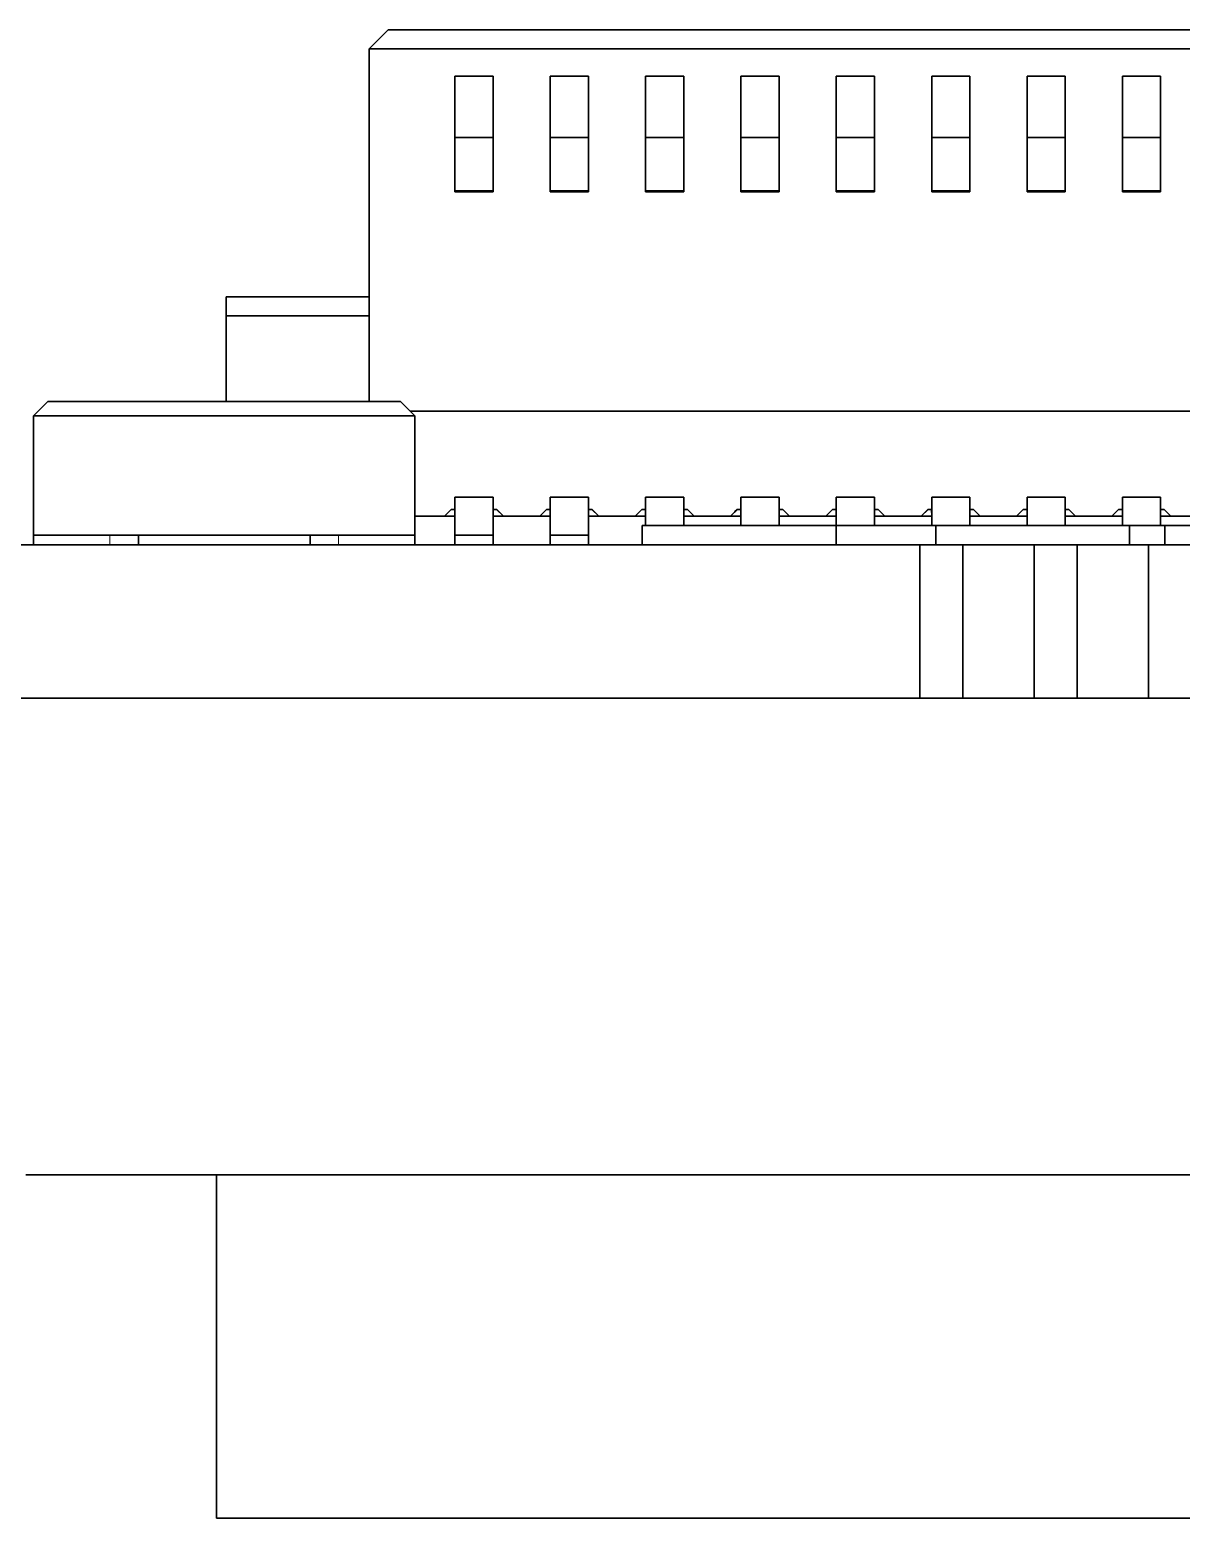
# Model space of a CAD drawing. Extents: x 537 to 786, y 346 to 499.
# Drawn here: x 588.57 to 594.61, y 363.85 to 371.65 of the extents above; entities that cross this region are included whole.
import ezdxf

# ---------------------------------------------------------------- set-up
doc = ezdxf.new("R2010")
doc.units = 0

msp = doc.modelspace()

# ---------------------------------------------------------------- linework, layer by layer
at = {"color": 7, "lineweight": 35, "ltscale": 0.003535}
msp.add_line((590.3467, 371.5513), (590.4467, 371.6513), dxfattribs=at)
msp.add_line((590.3467, 371.5513), (590.4467, 371.6513), dxfattribs=at)
at = {"color": 7, "lineweight": 35, "ltscale": 0.235001}
msp.add_line((599.8467, 371.6513), (590.4467, 371.6513), dxfattribs=at)
msp.add_line((599.8467, 371.6513), (590.4467, 371.6513), dxfattribs=at)
at = {"color": 7, "lineweight": 35, "ltscale": 0.04625}
msp.add_line((590.3467, 371.5513), (590.3467, 369.7013), dxfattribs=at)
msp.add_line((590.3467, 371.5513), (590.3467, 369.7013), dxfattribs=at)
at = {"color": 7, "lineweight": 35, "ltscale": 0.0325}
for p, q in [((590.3467, 370.2513), (590.3467, 371.5513)), ((590.3467, 371.5513), (590.3467, 370.2513)), ((590.3467, 371.5513), (590.3467, 370.2513))]:
    msp.add_line(p, q, dxfattribs=at)
at = {"color": 7, "lineweight": 35, "ltscale": 0.239999}
msp.add_line((590.3467, 371.5513), (599.9467, 371.5513), dxfattribs=at)
msp.add_line((590.3467, 371.5513), (599.9467, 371.5513), dxfattribs=at)
at = {"color": 7, "lineweight": 35, "ltscale": 0.008055}
for p, q in [((590.7968, 371.0862), (590.7968, 371.4084)), ((590.7968, 371.0862), (590.7968, 371.4084)), ((590.9967, 371.0862), (590.9967, 371.4084)), ((590.9967, 371.0862), (590.9967, 371.4084)), ((591.2968, 371.0862), (591.2968, 371.4084)), ((591.2968, 371.0862), (591.2968, 371.4084)), ((591.4967, 371.0862), (591.4967, 371.4084)), ((591.4967, 371.0862), (591.4967, 371.4084)), ((591.7968, 371.0862), (591.7968, 371.4084)), ((591.7968, 371.0862), (591.7968, 371.4084)), ((591.9967, 371.0862), (591.9967, 371.4084)), ((591.9967, 371.0862), (591.9967, 371.4084)), ((592.2968, 371.0862), (592.2968, 371.4084)), ((592.2968, 371.0862), (592.2968, 371.4084)), ((592.4967, 371.0862), (592.4967, 371.4084)), ((592.4967, 371.0862), (592.4967, 371.4084)), ((592.7968, 371.0862), (592.7968, 371.4084)), ((592.7968, 371.0862), (592.7968, 371.4084)), ((592.9967, 371.0862), (592.9967, 371.4084)), ((592.9967, 371.0862), (592.9967, 371.4084)), ((593.2968, 371.0862), (593.2968, 371.4084)), ((593.2968, 371.0862), (593.2968, 371.4084)), ((593.4967, 371.0862), (593.4967, 371.4084)), ((593.4967, 371.0862), (593.4967, 371.4084)), ((593.7968, 371.0862), (593.7968, 371.4084)), ((593.7968, 371.0862), (593.7968, 371.4084)), ((593.9967, 371.0862), (593.9967, 371.4084)), ((593.9967, 371.0862), (593.9967, 371.4084)), ((594.2968, 371.0862), (594.2968, 371.4084)), ((594.2968, 371.0862), (594.2968, 371.4084)), ((594.4967, 371.0862), (594.4967, 371.4084)), ((594.4967, 371.0862), (594.4967, 371.4084))]:
    msp.add_line(p, q, dxfattribs=at)
at = {"color": 7, "lineweight": 35, "ltscale": 0.004999}
for p, q in [((590.9967, 371.4084), (590.7968, 371.4084)), ((590.9967, 371.4084), (590.7968, 371.4084)), ((591.4967, 371.4084), (591.2968, 371.4084)), ((591.4967, 371.4084), (591.2968, 371.4084)), ((591.9967, 371.4084), (591.7968, 371.4084)), ((591.9967, 371.4084), (591.7968, 371.4084)), ((592.4967, 371.4084), (592.2968, 371.4084)), ((592.4967, 371.4084), (592.2968, 371.4084)), ((592.9967, 371.4084), (592.7968, 371.4084)), ((592.9967, 371.4084), (592.7968, 371.4084)), ((593.4967, 371.4084), (593.2968, 371.4084)), ((593.4967, 371.4084), (593.2968, 371.4084)), ((593.9967, 371.4084), (593.7968, 371.4084)), ((593.9967, 371.4084), (593.7968, 371.4084)), ((594.4967, 371.4084), (594.2968, 371.4084)), ((594.4967, 371.4084), (594.2968, 371.4084)), ((590.7968, 371.0862), (590.9967, 371.0862)), ((590.7968, 371.0862), (590.9967, 371.0862)), ((591.2968, 371.0862), (591.4967, 371.0862)), ((591.2968, 371.0862), (591.4967, 371.0862)), ((591.7968, 371.0862), (591.9967, 371.0862)), ((591.7968, 371.0862), (591.9967, 371.0862)), ((592.2968, 371.0862), (592.4967, 371.0862)), ((592.2968, 371.0862), (592.4967, 371.0862)), ((592.7968, 371.0862), (592.9967, 371.0862)), ((592.7968, 371.0862), (592.9967, 371.0862)), ((593.2968, 371.0862), (593.4967, 371.0862)), ((593.2968, 371.0862), (593.4967, 371.0862)), ((593.7968, 371.0862), (593.9967, 371.0862)), ((593.7968, 371.0862), (593.9967, 371.0862)), ((594.2968, 371.0862), (594.4967, 371.0862)), ((594.2968, 371.0862), (594.4967, 371.0862)), ((590.9967, 370.8068), (590.7968, 370.8068)), ((590.7968, 370.8068), (590.9967, 370.8068)), ((590.7968, 370.8067), (590.9967, 370.8067)), ((590.7968, 370.8013), (590.9967, 370.8013)), ((590.7968, 370.8013), (590.9967, 370.8013)), ((591.4967, 370.8068), (591.2968, 370.8068)), ((591.2968, 370.8068), (591.4967, 370.8068)), ((591.2968, 370.8067), (591.4967, 370.8067)), ((591.2968, 370.8013), (591.4967, 370.8013)), ((591.2968, 370.8013), (591.4967, 370.8013)), ((591.9967, 370.8068), (591.7968, 370.8068)), ((591.7968, 370.8068), (591.9967, 370.8068)), ((591.7968, 370.8067), (591.9967, 370.8067)), ((591.7968, 370.8013), (591.9967, 370.8013)), ((591.7968, 370.8013), (591.9967, 370.8013)), ((592.4967, 370.8068), (592.2968, 370.8068)), ((592.2968, 370.8068), (592.4967, 370.8068)), ((592.2968, 370.8067), (592.4967, 370.8067)), ((592.2968, 370.8013), (592.4967, 370.8013)), ((592.2968, 370.8013), (592.4967, 370.8013)), ((592.9967, 370.8068), (592.7968, 370.8068)), ((592.7968, 370.8068), (592.9967, 370.8068)), ((592.7968, 370.8067), (592.9967, 370.8067)), ((592.7968, 370.8013), (592.9967, 370.8013)), ((592.7968, 370.8013), (592.9967, 370.8013)), ((593.4967, 370.8068), (593.2968, 370.8068)), ((593.2968, 370.8068), (593.4967, 370.8068)), ((593.2968, 370.8067), (593.4967, 370.8067)), ((593.2968, 370.8013), (593.4967, 370.8013)), ((593.2968, 370.8013), (593.4967, 370.8013)), ((593.7968, 370.8068), (593.9967, 370.8068)), ((593.9967, 370.8068), (593.7968, 370.8068)), ((593.7968, 370.8067), (593.9967, 370.8067)), ((593.7968, 370.8013), (593.9967, 370.8013)), ((593.7968, 370.8013), (593.9967, 370.8013)), ((594.2968, 370.8068), (594.4967, 370.8068)), ((594.4967, 370.8068), (594.2968, 370.8068)), ((594.2968, 370.8067), (594.4967, 370.8067)), ((594.2968, 370.8013), (594.4967, 370.8013)), ((594.2968, 370.8013), (594.4967, 370.8013)), ((590.7968, 369.2013), (590.9967, 369.2013)), ((590.7968, 369.2013), (590.9967, 369.2013)), ((591.2968, 369.2013), (591.4967, 369.2013)), ((591.2968, 369.2013), (591.4967, 369.2013)), ((591.7968, 369.2013), (591.9967, 369.2013)), ((591.7968, 369.2013), (591.9967, 369.2013)), ((592.2968, 369.2013), (592.4967, 369.2013)), ((592.2968, 369.2013), (592.4967, 369.2013)), ((592.7968, 369.2013), (592.9967, 369.2013)), ((592.7968, 369.2013), (592.9967, 369.2013)), ((593.2968, 369.2013), (593.4967, 369.2013)), ((593.2968, 369.2013), (593.4967, 369.2013)), ((593.7968, 369.2013), (593.9967, 369.2013)), ((593.7968, 369.2013), (593.9967, 369.2013)), ((594.2968, 369.2013), (594.4967, 369.2013)), ((594.2968, 369.2013), (594.4967, 369.2013)), ((590.7968, 369.0013), (590.9967, 369.0013)), ((590.7968, 369.0013), (590.9967, 369.0013)), ((591.2968, 369.0013), (591.4967, 369.0013)), ((591.2968, 369.0013), (591.4967, 369.0013))]:
    msp.add_line(p, q, dxfattribs=at)
at = {"color": 7, "lineweight": 35, "ltscale": 0.015179}
for p, q in [((590.7968, 370.8013), (590.7968, 371.4084)), ((591.2968, 370.8013), (591.2968, 371.4084)), ((591.7968, 370.8013), (591.7968, 371.4084)), ((592.2968, 370.8013), (592.2968, 371.4084)), ((592.7968, 370.8013), (592.7968, 371.4084)), ((593.2968, 370.8013), (593.2968, 371.4084)), ((593.7968, 370.8013), (593.7968, 371.4084)), ((594.2968, 370.8013), (594.2968, 371.4084))]:
    msp.add_line(p, q, dxfattribs=at)
at = {"color": 7, "lineweight": 35, "ltscale": 0.006986}
for p, q in [((590.7968, 371.0862), (590.7968, 370.8068)), ((590.9967, 370.8068), (590.9967, 371.0862)), ((591.2968, 371.0862), (591.2968, 370.8068)), ((591.4967, 370.8068), (591.4967, 371.0862)), ((591.7968, 371.0862), (591.7968, 370.8068)), ((591.9967, 370.8068), (591.9967, 371.0862)), ((592.2968, 371.0862), (592.2968, 370.8068)), ((592.4967, 370.8068), (592.4967, 371.0862)), ((592.7968, 371.0862), (592.7968, 370.8068)), ((592.9967, 370.8068), (592.9967, 371.0862)), ((593.2968, 371.0862), (593.2968, 370.8068)), ((593.4967, 370.8068), (593.4967, 371.0862)), ((593.7968, 371.0862), (593.7968, 370.8068)), ((593.9967, 370.8068), (593.9967, 371.0862)), ((594.2968, 371.0862), (594.2968, 370.8068)), ((594.4967, 370.8068), (594.4967, 371.0862))]:
    msp.add_line(p, q, dxfattribs=at)
at = {"color": 7, "lineweight": 35, "ltscale": 0.002123}
for p, q in [((590.7968, 371.0013), (590.7968, 371.0862)), ((590.9967, 371.0013), (590.9967, 371.0862)), ((591.2968, 371.0013), (591.2968, 371.0862)), ((591.4967, 371.0013), (591.4967, 371.0862)), ((591.7968, 371.0013), (591.7968, 371.0862)), ((591.9967, 371.0013), (591.9967, 371.0862)), ((592.2968, 371.0013), (592.2968, 371.0862)), ((592.4967, 371.0013), (592.4967, 371.0862)), ((592.7968, 371.0013), (592.7968, 371.0862)), ((592.9967, 371.0013), (592.9967, 371.0862)), ((593.2968, 371.0013), (593.2968, 371.0862)), ((593.4967, 371.0013), (593.4967, 371.0862)), ((593.7968, 371.0013), (593.7968, 371.0862)), ((593.9967, 371.0013), (593.9967, 371.0862)), ((594.2968, 371.0013), (594.2968, 371.0862)), ((594.4967, 371.0013), (594.4967, 371.0862))]:
    msp.add_line(p, q, dxfattribs=at)
at = {"color": 7, "lineweight": 35, "ltscale": 0.004863}
for p, q in [((590.7968, 370.8068), (590.7968, 371.0013)), ((590.9967, 370.8068), (590.9967, 371.0013)), ((591.2968, 370.8068), (591.2968, 371.0013)), ((591.4967, 370.8068), (591.4967, 371.0013)), ((591.7968, 370.8068), (591.7968, 371.0013)), ((591.9967, 370.8068), (591.9967, 371.0013)), ((592.2968, 370.8068), (592.2968, 371.0013)), ((592.4967, 370.8068), (592.4967, 371.0013)), ((592.7968, 370.8068), (592.7968, 371.0013)), ((592.9967, 370.8068), (592.9967, 371.0013)), ((593.2968, 370.8068), (593.2968, 371.0013)), ((593.4967, 370.8068), (593.4967, 371.0013)), ((593.7968, 370.8068), (593.7968, 371.0013)), ((593.9967, 370.8068), (593.9967, 371.0013)), ((594.2968, 370.8068), (594.2968, 371.0013)), ((594.4967, 370.8068), (594.4967, 371.0013))]:
    msp.add_line(p, q, dxfattribs=at)
at = {"color": 7, "lineweight": 35, "ltscale": 0.000138092}
for p, q in [((590.7968, 370.8013), (590.7968, 370.8068)), ((590.9967, 370.8013), (590.9967, 370.8068)), ((591.2968, 370.8013), (591.2968, 370.8068)), ((591.4967, 370.8013), (591.4967, 370.8068)), ((591.7968, 370.8013), (591.7968, 370.8068)), ((591.9967, 370.8013), (591.9967, 370.8068)), ((592.2968, 370.8013), (592.2968, 370.8068)), ((592.4967, 370.8013), (592.4967, 370.8068)), ((592.7968, 370.8013), (592.7968, 370.8068)), ((592.9967, 370.8013), (592.9967, 370.8068)), ((593.2968, 370.8013), (593.2968, 370.8068)), ((593.4967, 370.8013), (593.4967, 370.8068)), ((593.7968, 370.8013), (593.7968, 370.8068)), ((593.9967, 370.8013), (593.9967, 370.8068)), ((594.2968, 370.8013), (594.2968, 370.8068)), ((594.4967, 370.8013), (594.4967, 370.8068))]:
    msp.add_line(p, q, dxfattribs=at)
at = {"color": 7, "lineweight": 35, "ltscale": 0.000136566}
for p, q in [((590.7968, 370.8013), (590.7968, 370.8067)), ((590.9967, 370.8013), (590.9967, 370.8067)), ((591.2968, 370.8013), (591.2968, 370.8067)), ((591.4967, 370.8013), (591.4967, 370.8067)), ((591.7968, 370.8013), (591.7968, 370.8067)), ((591.9967, 370.8013), (591.9967, 370.8067)), ((592.2968, 370.8013), (592.2968, 370.8067)), ((592.4967, 370.8013), (592.4967, 370.8067)), ((592.7968, 370.8013), (592.7968, 370.8067)), ((592.9967, 370.8013), (592.9967, 370.8067)), ((593.2968, 370.8013), (593.2968, 370.8067)), ((593.4967, 370.8013), (593.4967, 370.8067)), ((593.7968, 370.8013), (593.7968, 370.8067)), ((593.9967, 370.8013), (593.9967, 370.8067)), ((594.2968, 370.8013), (594.2968, 370.8067)), ((594.4967, 370.8013), (594.4967, 370.8067))]:
    msp.add_line(p, q, dxfattribs=at)
at = {"color": 7, "lineweight": 35, "ltscale": 0.002499}
for p, q in [((589.5967, 370.1513), (589.5967, 370.2513)), ((589.5967, 370.1513), (589.5967, 370.2513)), ((589.5967, 370.2513), (589.5967, 370.1513)), ((590.3467, 370.1513), (590.3467, 370.2513))]:
    msp.add_line(p, q, dxfattribs=at)
at = {"color": 7, "lineweight": 35, "ltscale": 0.01875}
for p, q in [((590.3467, 370.2513), (589.5967, 370.2513)), ((590.3467, 370.2513), (589.5967, 370.2513)), ((590.3467, 370.1513), (589.5967, 370.1513)), ((590.3467, 370.1513), (589.5967, 370.1513))]:
    msp.add_line(p, q, dxfattribs=at)
at = {"color": 7, "lineweight": 35, "ltscale": 0.01125}
for p, q in [((589.5967, 369.7013), (589.5967, 370.1513)), ((589.5967, 370.1513), (589.5967, 369.7013)), ((589.5967, 369.7013), (589.5967, 370.1513)), ((590.3467, 370.1513), (590.3467, 369.7013))]:
    msp.add_line(p, q, dxfattribs=at)
at = {"color": 7, "lineweight": 35, "ltscale": 0.002652}
for p, q in [((588.5867, 369.6263), (588.6617, 369.7013)), ((590.5117, 369.7013), (590.5867, 369.6263))]:
    msp.add_line(p, q, dxfattribs=at)
at = {"color": 7, "lineweight": 35, "ltscale": 0.046249}
msp.add_line((590.5117, 369.7013), (588.6617, 369.7013), dxfattribs=at)
at = {"color": 7, "lineweight": 35, "ltscale": 0.253374}
msp.add_line((600.6967, 369.6513), (590.5618, 369.6513), dxfattribs=at)
msp.add_line((600.6967, 369.6513), (590.5618, 369.6513), dxfattribs=at)
at = {"color": 7, "lineweight": 35, "ltscale": 0.05}
for p, q in [((588.5867, 369.6263), (590.5867, 369.6263)), ((590.5867, 369.0013), (588.5867, 369.0013))]:
    msp.add_line(p, q, dxfattribs=at)
at = {"color": 7, "lineweight": 35, "ltscale": 0.015625}
for p, q in [((588.5867, 369.6263), (588.5867, 369.0013)), ((590.5867, 369.6263), (590.5867, 369.0013))]:
    msp.add_line(p, q, dxfattribs=at)
at = {"color": 7, "lineweight": 35, "ltscale": 0.005}
for p, q in [((590.7968, 369.0013), (590.7968, 369.2013)), ((590.7968, 369.0013), (590.7968, 369.2013)), ((590.9967, 369.0013), (590.9967, 369.2013)), ((590.9967, 369.0013), (590.9967, 369.2013)), ((591.2968, 369.0013), (591.2968, 369.2013)), ((591.2968, 369.0013), (591.2968, 369.2013)), ((591.4967, 369.0013), (591.4967, 369.2013)), ((591.4967, 369.0013), (591.4967, 369.2013))]:
    msp.add_line(p, q, dxfattribs=at)
at = {"color": 7, "lineweight": 35, "ltscale": 0.001625}
for p, q in [((590.7968, 369.1363), (590.7968, 369.2013)), ((591.2968, 369.1363), (591.2968, 369.2013)), ((591.7968, 369.1363), (591.7968, 369.2013)), ((592.2968, 369.1363), (592.2968, 369.2013)), ((592.7968, 369.1363), (592.7968, 369.2013)), ((593.2968, 369.1363), (593.2968, 369.2013)), ((593.7968, 369.1363), (593.7968, 369.2013)), ((594.2968, 369.1363), (594.2968, 369.2013))]:
    msp.add_line(p, q, dxfattribs=at)
at = {"color": 7, "lineweight": 35, "ltscale": 0.00375}
for p, q in [((591.7968, 369.0513), (591.7968, 369.2013)), ((591.7968, 369.0513), (591.7968, 369.2013)), ((591.9967, 369.0513), (591.9967, 369.2013)), ((591.9967, 369.0513), (591.9967, 369.2013)), ((592.2968, 369.0513), (592.2968, 369.2013)), ((592.2968, 369.0513), (592.2968, 369.2013)), ((592.4967, 369.0513), (592.4967, 369.2013)), ((592.4967, 369.0513), (592.4967, 369.2013)), ((592.7968, 369.0513), (592.7968, 369.2013)), ((592.7968, 369.0513), (592.7968, 369.2013)), ((592.9967, 369.0513), (592.9967, 369.2013)), ((592.9967, 369.0513), (592.9967, 369.2013)), ((593.2968, 369.0513), (593.2968, 369.2013)), ((593.2968, 369.0513), (593.2968, 369.2013)), ((593.4967, 369.0513), (593.4967, 369.2013)), ((593.4967, 369.0513), (593.4967, 369.2013)), ((593.7968, 369.0513), (593.7968, 369.2013)), ((593.7968, 369.0513), (593.7968, 369.2013)), ((593.9967, 369.0513), (593.9967, 369.2013)), ((593.9967, 369.0513), (593.9967, 369.2013)), ((594.2968, 369.0513), (594.2968, 369.2013)), ((594.2968, 369.0513), (594.2968, 369.2013)), ((594.4967, 369.0513), (594.4967, 369.2013)), ((594.4967, 369.0513), (594.4967, 369.2013))]:
    msp.add_line(p, q, dxfattribs=at)
at = {"color": 7, "lineweight": 35, "ltscale": 0.003874}
for p, q in [((590.7417, 369.1013), (590.5867, 369.1013)), ((590.5867, 369.1013), (590.7417, 369.1013)), ((590.5867, 369.1013), (590.7417, 369.1013))]:
    msp.add_line(p, q, dxfattribs=at)
at = {"color": 7, "lineweight": 35, "ltscale": 0.001238}
for p, q in [((590.7767, 369.1363), (590.7417, 369.1013)), ((590.7767, 369.1363), (590.7417, 369.1013)), ((590.7767, 369.1363), (590.7417, 369.1013)), ((591.0518, 369.1013), (591.0167, 369.1363)), ((591.0167, 369.1363), (591.0518, 369.1013)), ((591.0518, 369.1013), (591.0167, 369.1363)), ((591.2767, 369.1363), (591.2417, 369.1013)), ((591.2767, 369.1363), (591.2417, 369.1013)), ((591.2767, 369.1363), (591.2417, 369.1013)), ((591.5518, 369.1013), (591.5167, 369.1363)), ((591.5167, 369.1363), (591.5518, 369.1013)), ((591.5518, 369.1013), (591.5167, 369.1363)), ((591.7767, 369.1363), (591.7417, 369.1013)), ((591.7767, 369.1363), (591.7417, 369.1013)), ((591.7767, 369.1363), (591.7417, 369.1013)), ((592.0518, 369.1013), (592.0167, 369.1363)), ((592.0518, 369.1013), (592.0167, 369.1363)), ((592.0518, 369.1013), (592.0167, 369.1363)), ((592.2767, 369.1363), (592.2417, 369.1013)), ((592.2417, 369.1013), (592.2767, 369.1363)), ((592.2767, 369.1363), (592.2417, 369.1013)), ((592.5518, 369.1013), (592.5167, 369.1363)), ((592.5518, 369.1013), (592.5167, 369.1363)), ((592.5518, 369.1013), (592.5167, 369.1363)), ((592.7767, 369.1363), (592.7417, 369.1013)), ((592.7767, 369.1363), (592.7417, 369.1013)), ((592.7767, 369.1363), (592.7417, 369.1013)), ((593.0518, 369.1013), (593.0167, 369.1363)), ((593.0518, 369.1013), (593.0167, 369.1363)), ((593.0518, 369.1013), (593.0167, 369.1363)), ((593.2767, 369.1363), (593.2417, 369.1013)), ((593.2417, 369.1013), (593.2767, 369.1363)), ((593.2767, 369.1363), (593.2417, 369.1013)), ((593.5518, 369.1013), (593.5167, 369.1363)), ((593.5518, 369.1013), (593.5167, 369.1363)), ((593.5518, 369.1013), (593.5167, 369.1363)), ((593.7767, 369.1363), (593.7417, 369.1013)), ((593.7767, 369.1363), (593.7417, 369.1013)), ((593.7767, 369.1363), (593.7417, 369.1013)), ((594.0518, 369.1013), (594.0167, 369.1363)), ((594.0518, 369.1013), (594.0167, 369.1363)), ((594.0518, 369.1013), (594.0167, 369.1363)), ((594.2767, 369.1363), (594.2417, 369.1013)), ((594.2767, 369.1363), (594.2417, 369.1013)), ((594.2767, 369.1363), (594.2417, 369.1013)), ((594.5518, 369.1013), (594.5167, 369.1363)), ((594.5518, 369.1013), (594.5167, 369.1363)), ((594.5518, 369.1013), (594.5167, 369.1363))]:
    msp.add_line(p, q, dxfattribs=at)
at = {"color": 7, "lineweight": 35, "ltscale": 0.001376}
for p, q in [((590.7417, 369.1013), (590.7968, 369.1013)), ((590.7968, 369.1013), (590.7417, 369.1013)), ((590.7417, 369.1013), (590.7968, 369.1013)), ((590.9967, 369.1013), (591.0518, 369.1013)), ((591.0518, 369.1013), (590.9967, 369.1013)), ((590.9967, 369.1013), (591.0518, 369.1013)), ((591.2417, 369.1013), (591.2968, 369.1013)), ((591.2968, 369.1013), (591.2417, 369.1013)), ((591.2417, 369.1013), (591.2968, 369.1013)), ((591.4967, 369.1013), (591.5518, 369.1013)), ((591.5518, 369.1013), (591.4967, 369.1013)), ((591.4967, 369.1013), (591.5518, 369.1013)), ((591.7417, 369.1013), (591.7968, 369.1013)), ((591.7968, 369.1013), (591.7417, 369.1013)), ((591.7417, 369.1013), (591.7968, 369.1013)), ((591.9967, 369.1013), (592.0518, 369.1013)), ((592.0518, 369.1013), (591.9967, 369.1013)), ((591.9967, 369.1013), (592.0518, 369.1013)), ((592.2417, 369.1013), (592.2968, 369.1013)), ((592.2968, 369.1013), (592.2417, 369.1013)), ((592.2417, 369.1013), (592.2968, 369.1013)), ((592.4967, 369.1013), (592.5518, 369.1013)), ((592.5518, 369.1013), (592.4967, 369.1013)), ((592.4967, 369.1013), (592.5518, 369.1013)), ((592.7417, 369.1013), (592.7968, 369.1013)), ((592.7968, 369.1013), (592.7417, 369.1013)), ((592.7417, 369.1013), (592.7968, 369.1013)), ((592.9967, 369.1013), (593.0518, 369.1013)), ((593.0518, 369.1013), (592.9967, 369.1013)), ((592.9967, 369.1013), (593.0518, 369.1013)), ((593.2417, 369.1013), (593.2968, 369.1013)), ((593.2968, 369.1013), (593.2417, 369.1013)), ((593.2417, 369.1013), (593.2968, 369.1013)), ((593.4967, 369.1013), (593.5518, 369.1013)), ((593.5518, 369.1013), (593.4967, 369.1013)), ((593.4967, 369.1013), (593.5518, 369.1013)), ((593.7968, 369.1013), (593.7417, 369.1013)), ((593.7417, 369.1013), (593.7968, 369.1013)), ((593.7417, 369.1013), (593.7968, 369.1013)), ((594.0518, 369.1013), (593.9967, 369.1013)), ((593.9967, 369.1013), (594.0518, 369.1013)), ((593.9967, 369.1013), (594.0518, 369.1013)), ((594.2968, 369.1013), (594.2417, 369.1013)), ((594.2417, 369.1013), (594.2968, 369.1013)), ((594.2417, 369.1013), (594.2968, 369.1013)), ((594.5518, 369.1013), (594.4967, 369.1013)), ((594.4967, 369.1013), (594.5518, 369.1013)), ((594.4967, 369.1013), (594.5518, 369.1013))]:
    msp.add_line(p, q, dxfattribs=at)
at = {"color": 7, "lineweight": 35, "ltscale": 0.00036307}
for p, q in [((590.7665, 369.126), (590.7767, 369.1363)), ((591.2665, 369.126), (591.2767, 369.1363)), ((591.7665, 369.126), (591.7767, 369.1363)), ((592.7665, 369.126), (592.7767, 369.1363)), ((593.7665, 369.126), (593.7767, 369.1363)), ((594.2665, 369.126), (594.2767, 369.1363))]:
    msp.add_line(p, q, dxfattribs=at)
at = {"color": 7, "lineweight": 35, "ltscale": 0.000500488}
for p, q in [((590.7968, 369.1363), (590.7767, 369.1363)), ((590.7968, 369.1363), (590.7767, 369.1363)), ((590.7968, 369.1363), (590.7767, 369.1363)), ((591.0167, 369.1363), (590.9967, 369.1363)), ((591.0167, 369.1363), (590.9967, 369.1363)), ((591.0167, 369.1363), (590.9967, 369.1363)), ((591.2968, 369.1363), (591.2767, 369.1363)), ((591.2968, 369.1363), (591.2767, 369.1363)), ((591.2968, 369.1363), (591.2767, 369.1363)), ((591.5167, 369.1363), (591.4967, 369.1363)), ((591.5167, 369.1363), (591.4967, 369.1363)), ((591.5167, 369.1363), (591.4967, 369.1363)), ((591.7968, 369.1363), (591.7767, 369.1363)), ((591.7968, 369.1363), (591.7767, 369.1363)), ((591.7968, 369.1363), (591.7767, 369.1363)), ((592.0167, 369.1363), (591.9967, 369.1363)), ((592.0167, 369.1363), (591.9967, 369.1363)), ((592.0167, 369.1363), (591.9967, 369.1363)), ((592.2968, 369.1363), (592.2767, 369.1363)), ((592.2968, 369.1363), (592.2767, 369.1363)), ((592.2968, 369.1363), (592.2767, 369.1363)), ((592.5167, 369.1363), (592.4967, 369.1363)), ((592.5167, 369.1363), (592.4967, 369.1363)), ((592.5167, 369.1363), (592.4967, 369.1363)), ((592.7968, 369.1363), (592.7767, 369.1363)), ((592.7968, 369.1363), (592.7767, 369.1363)), ((592.7968, 369.1363), (592.7767, 369.1363)), ((593.0167, 369.1363), (592.9967, 369.1363)), ((593.0167, 369.1363), (592.9967, 369.1363)), ((593.0167, 369.1363), (592.9967, 369.1363)), ((593.2968, 369.1363), (593.2767, 369.1363)), ((593.2968, 369.1363), (593.2767, 369.1363)), ((593.2968, 369.1363), (593.2767, 369.1363)), ((593.5167, 369.1363), (593.4967, 369.1363)), ((593.5167, 369.1363), (593.4967, 369.1363)), ((593.5167, 369.1363), (593.4967, 369.1363)), ((593.7968, 369.1363), (593.7767, 369.1363)), ((593.7968, 369.1363), (593.7767, 369.1363)), ((593.7968, 369.1363), (593.7767, 369.1363)), ((594.0167, 369.1363), (593.9967, 369.1363)), ((594.0167, 369.1363), (593.9967, 369.1363)), ((594.0167, 369.1363), (593.9967, 369.1363)), ((594.2968, 369.1363), (594.2767, 369.1363)), ((594.2968, 369.1363), (594.2767, 369.1363)), ((594.2968, 369.1363), (594.2767, 369.1363)), ((594.5167, 369.1363), (594.4967, 369.1363)), ((594.5167, 369.1363), (594.4967, 369.1363)), ((594.5167, 369.1363), (594.4967, 369.1363))]:
    msp.add_line(p, q, dxfattribs=at)
at = {"color": 7, "lineweight": 35, "ltscale": 0.000875092}
for p, q in [((590.7968, 369.1013), (590.7968, 369.1363)), ((591.2968, 369.1013), (591.2968, 369.1363)), ((591.7968, 369.1013), (591.7968, 369.1363)), ((592.7968, 369.1013), (592.7968, 369.1363)), ((593.7968, 369.1013), (593.7968, 369.1363)), ((594.2968, 369.1013), (594.2968, 369.1363))]:
    msp.add_line(p, q, dxfattribs=at)
at = {"color": 7, "lineweight": 35, "ltscale": 0.002503}
for p, q in [((590.7968, 369.0013), (590.7968, 369.1014)), ((591.2968, 369.0013), (591.2968, 369.1014))]:
    msp.add_line(p, q, dxfattribs=at)
at = {"color": 7, "lineweight": 35, "ltscale": 0.000712585}
for p, q in [((590.7968, 369.0728), (590.7968, 369.1013)), ((590.7968, 369.1013), (590.7968, 369.0728)), ((591.2968, 369.0728), (591.2968, 369.1013)), ((591.2968, 369.1013), (591.2968, 369.0728)), ((591.7968, 369.0728), (591.7968, 369.1013)), ((591.7968, 369.1013), (591.7968, 369.0728)), ((592.2968, 369.0728), (592.2968, 369.1013)), ((592.2968, 369.1013), (592.2968, 369.0728)), ((592.7968, 369.0728), (592.7968, 369.1013)), ((592.7968, 369.1013), (592.7968, 369.0728)), ((593.2968, 369.0728), (593.2968, 369.1013)), ((593.2968, 369.1013), (593.2968, 369.0728)), ((593.7968, 369.1013), (593.7968, 369.0728)), ((593.7968, 369.0728), (593.7968, 369.1013)), ((594.2968, 369.0728), (594.2968, 369.1013)), ((594.2968, 369.1013), (594.2968, 369.0728))]:
    msp.add_line(p, q, dxfattribs=at)
at = {"color": 7, "lineweight": 35, "ltscale": 0.000875177}
for p, q in [((590.9967, 369.1013), (590.9972, 369.1363)), ((591.4967, 369.1013), (591.4972, 369.1363)), ((592.2968, 369.1013), (592.2963, 369.1363)), ((593.2968, 369.1013), (593.2963, 369.1363))]:
    msp.add_line(p, q, dxfattribs=at)
at = {"color": 7, "lineweight": 35, "ltscale": 0.001272}
for p, q in [((591.0518, 369.1013), (591.0148, 369.1363)), ((591.5518, 369.1013), (591.5148, 369.1363))]:
    msp.add_line(p, q, dxfattribs=at)
at = {"color": 7, "lineweight": 35, "ltscale": 0.004749}
for p, q in [((591.2417, 369.1013), (591.0518, 369.1013)), ((591.0518, 369.1013), (591.2417, 369.1013)), ((591.0518, 369.1013), (591.2417, 369.1013)), ((591.7417, 369.1013), (591.5518, 369.1013)), ((591.5518, 369.1013), (591.7417, 369.1013)), ((591.5518, 369.1013), (591.7417, 369.1013)), ((592.2417, 369.1013), (592.0518, 369.1013)), ((592.0518, 369.1013), (592.2417, 369.1013)), ((592.0518, 369.1013), (592.2417, 369.1013)), ((592.7417, 369.1013), (592.5518, 369.1013)), ((592.5518, 369.1013), (592.7417, 369.1013)), ((592.5518, 369.1013), (592.7417, 369.1013)), ((593.2417, 369.1013), (593.0518, 369.1013)), ((593.0518, 369.1013), (593.2417, 369.1013)), ((593.0518, 369.1013), (593.2417, 369.1013)), ((593.7417, 369.1013), (593.5518, 369.1013)), ((593.5518, 369.1013), (593.7417, 369.1013)), ((593.5518, 369.1013), (593.7417, 369.1013)), ((594.2417, 369.1013), (594.0518, 369.1013)), ((594.0518, 369.1013), (594.2417, 369.1013)), ((594.0518, 369.1013), (594.2417, 369.1013)), ((594.7417, 369.1013), (594.5518, 369.1013)), ((594.5518, 369.1013), (594.7417, 369.1013)), ((594.5518, 369.1013), (594.7417, 369.1013))]:
    msp.add_line(p, q, dxfattribs=at)
at = {"color": 7, "lineweight": 35, "ltscale": 0.001253}
for p, q in [((591.7968, 369.0513), (591.7968, 369.1014)), ((592.7968, 369.0513), (592.7968, 369.1014))]:
    msp.add_line(p, q, dxfattribs=at)
at = {"color": 7, "lineweight": 35, "ltscale": 0.001271}
for p, q in [((592.2786, 369.1363), (592.2417, 369.1013)), ((593.2786, 369.1363), (593.2417, 369.1013))]:
    msp.add_line(p, q, dxfattribs=at)
at = {"color": 7, "lineweight": 35, "ltscale": 0.000478519}
msp.add_line((592.2632, 369.1228), (592.2767, 369.1363), dxfattribs=at)
at = {"color": 7, "lineweight": 35, "ltscale": 0.001254}
for p, q in [((592.2968, 369.0513), (592.2968, 369.1015)), ((593.2968, 369.0513), (593.2968, 369.1015))]:
    msp.add_line(p, q, dxfattribs=at)
at = {"color": 7, "lineweight": 35, "ltscale": 0.00125}
for p, q in [((593.7968, 369.0513), (593.7968, 369.1013)), ((594.2968, 369.0513), (594.2968, 369.1013)), ((588.5867, 368.9513), (588.5867, 369.0013)), ((589.1367, 369.0013), (589.1367, 368.9513)), ((590.0367, 369.0013), (590.0367, 368.9513)), ((590.0367, 369.0013), (590.0367, 368.9513)), ((590.0367, 369.0013), (590.0367, 368.9513)), ((590.0367, 369.0013), (590.0367, 368.9513)), ((590.0367, 369.0013), (590.0367, 368.9513)), ((590.0367, 369.0013), (590.0367, 368.9513)), ((590.5867, 368.9513), (590.5867, 369.0013)), ((590.7968, 369.0013), (590.7968, 368.9513)), ((590.7968, 369.0013), (590.7968, 368.9513)), ((590.7968, 368.9513), (590.7968, 369.0013)), ((590.9967, 368.9513), (590.9967, 369.0013)), ((590.9967, 368.9513), (590.9967, 369.0013)), ((591.2968, 369.0013), (591.2968, 368.9513)), ((591.2968, 369.0013), (591.2968, 368.9513)), ((591.2968, 368.9513), (591.2968, 369.0013)), ((591.4967, 368.9513), (591.4967, 369.0013)), ((591.4967, 368.9513), (591.4967, 369.0013))]:
    msp.add_line(p, q, dxfattribs=at)
at = {"color": 7, "lineweight": 35, "ltscale": 0.003037}
for p, q in [((590.7968, 368.9513), (590.7968, 369.0728)), ((590.7968, 368.9513), (590.7968, 369.0728)), ((591.2968, 368.9513), (591.2968, 369.0728)), ((591.2968, 368.9513), (591.2968, 369.0728))]:
    msp.add_line(p, q, dxfattribs=at)
at = {"color": 7, "lineweight": 35, "ltscale": 0.02542}
for p, q in [((591.7783, 369.0513), (592.7951, 369.0513)), ((593.3184, 369.0513), (594.3351, 369.0513))]:
    msp.add_line(p, q, dxfattribs=at)
at = {"color": 7, "lineweight": 35, "ltscale": 0.0025}
for p, q in [((591.7783, 369.0513), (591.7783, 368.9513)), ((592.7951, 369.0513), (592.7951, 368.9513)), ((593.3184, 369.0513), (593.3184, 368.9513)), ((594.3351, 369.0513), (594.3351, 368.9513)), ((594.5205, 369.0513), (594.5205, 368.9513))]:
    msp.add_line(p, q, dxfattribs=at)
at = {"color": 7, "lineweight": 35, "ltscale": 0.000537109}
for p, q in [((591.7968, 369.0513), (591.7968, 369.0728)), ((591.7968, 369.0513), (591.7968, 369.0728)), ((592.2968, 369.0513), (592.2968, 369.0728)), ((592.2968, 369.0513), (592.2968, 369.0728)), ((592.7968, 369.0513), (592.7968, 369.0728)), ((592.7968, 369.0513), (592.7968, 369.0728)), ((593.2968, 369.0513), (593.2968, 369.0728)), ((593.2968, 369.0513), (593.2968, 369.0728)), ((593.7968, 369.0513), (593.7968, 369.0728)), ((593.7968, 369.0513), (593.7968, 369.0728)), ((594.2968, 369.0513), (594.2968, 369.0728)), ((594.2968, 369.0513), (594.2968, 369.0728))]:
    msp.add_line(p, q, dxfattribs=at)
at = {"color": 7, "lineweight": 35, "ltscale": 0.013081}
msp.add_line((592.7951, 369.0513), (593.3184, 369.0513), dxfattribs=at)
at = {"color": 7, "lineweight": 35, "ltscale": 0.004634}
msp.add_line((594.3351, 369.0513), (594.5205, 369.0513), dxfattribs=at)
at = {"color": 7, "lineweight": 35, "ltscale": 0.056311}
msp.add_line((594.5205, 369.0513), (596.7729, 369.0513), dxfattribs=at)
at = {"color": 7, "lineweight": 35, "ltscale": 0.31468}
for p, q in [((593.2339, 368.9513), (580.6467, 368.9513)), ((593.2339, 368.9513), (580.6467, 368.9513)), ((593.2339, 368.1463), (580.6467, 368.1463))]:
    msp.add_line(p, q, dxfattribs=at)
at = {"color": 7, "lineweight": 13, "ltscale": 0.00125}
for p, q in [((588.9868, 368.9513), (588.9868, 369.0013)), ((590.1867, 368.9513), (590.1867, 369.0013))]:
    msp.add_line(p, q, dxfattribs=at)
at = {"color": 7, "lineweight": 35, "ltscale": 0.00564}
for p, q in [((593.2339, 368.9513), (593.4595, 368.9513)), ((593.2339, 368.9513), (593.4595, 368.9513)), ((593.8339, 368.9513), (594.0595, 368.9513)), ((593.8339, 368.9513), (594.0595, 368.9513)), ((594.434, 368.9513), (594.6595, 368.9513)), ((594.434, 368.9513), (594.6595, 368.9513)), ((593.4595, 368.1463), (593.2339, 368.1463)), ((594.0595, 368.1463), (593.8339, 368.1463)), ((594.6595, 368.1463), (594.434, 368.1463))]:
    msp.add_line(p, q, dxfattribs=at)
at = {"color": 7, "lineweight": 35, "ltscale": 0.020125}
for p, q in [((593.2339, 368.9513), (593.2339, 368.1463)), ((593.4595, 368.9513), (593.4595, 368.1463)), ((593.8339, 368.9513), (593.8339, 368.1463)), ((594.0595, 368.9513), (594.0595, 368.1463)), ((594.434, 368.9513), (594.434, 368.1463))]:
    msp.add_line(p, q, dxfattribs=at)
at = {"color": 7, "lineweight": 35, "ltscale": 0.00936}
for p, q in [((593.8339, 368.9513), (593.4595, 368.9513)), ((593.8339, 368.9513), (593.4595, 368.9513)), ((593.8339, 368.1463), (593.4595, 368.1463))]:
    msp.add_line(p, q, dxfattribs=at)
at = {"color": 7, "lineweight": 35, "ltscale": 0.009361}
for p, q in [((594.434, 368.9513), (594.0595, 368.9513)), ((594.434, 368.9513), (594.0595, 368.9513)), ((594.434, 368.1463), (594.0595, 368.1463))]:
    msp.add_line(p, q, dxfattribs=at)
at = {"color": 7, "lineweight": 35, "ltscale": 0.4}
for p, q in [((588.5468, 368.1463), (604.5468, 368.1463)), ((604.5468, 365.6463), (588.5468, 365.6463))]:
    msp.add_line(p, q, dxfattribs=at)
at = {"color": 7, "lineweight": 35, "ltscale": 0.045}
msp.add_line((589.5468, 363.8463), (589.5468, 365.6463), dxfattribs=at)
at = {"color": 7, "lineweight": 35, "ltscale": 0.279999}
msp.add_line((589.5468, 363.8463), (600.7467, 363.8463), dxfattribs=at)

doc.saveas('drawing.dxf')
